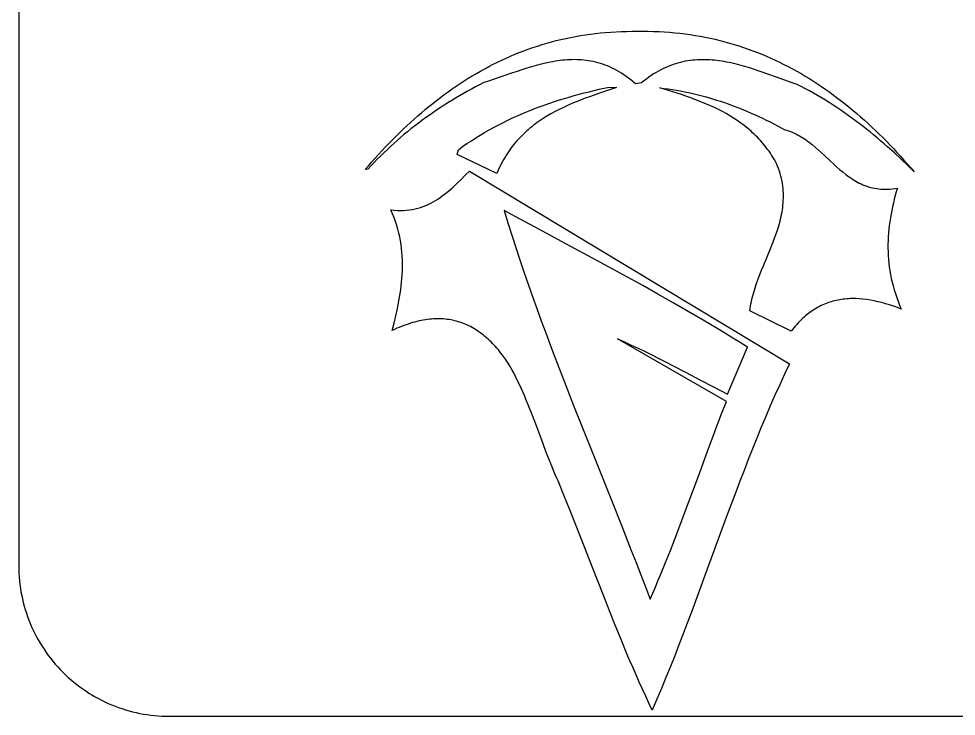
# Model space of a CAD drawing. Header units: metres. Extents: x -0.2 to 55.9, y -0.1 to 49.9.
# Drawn here: x -0.22 to 37.15, y -0.15 to 27.68 of the extents above; entities that cross this region are included whole.
import ezdxf

# ---------------------------------------------------------------- set-up
doc = ezdxf.new("R2010")
doc.units = ezdxf.units.M

msp = doc.modelspace()

# ---------------------------------------------------------------- linework, layer by layer
for points in [[(-0.223072, 43.851286), (-0.223072, 5.851286), (-0.223072, 5.851286), (-0.221224, 5.702302), (-0.215698, 5.553763), (-0.206519, 5.405728), (-0.193712, 5.258259), (-0.177303, 5.111418), (-0.157317, 4.965267), (-0.133781, 4.819866), (-0.106718, 4.675277), (-0.076156, 4.531563), (-0.042118, 4.388783), (-0.004631, 4.247), (0.036279, 4.106275), (0.080588, 3.966669), (0.12827, 3.828245), (0.1793, 3.691063), (0.233651, 3.555185), (0.291299, 3.420673), (0.352218, 3.287587), (0.416383, 3.15599), (0.483767, 3.025943), (0.554347, 2.897507), (0.628096, 2.770744), (0.704988, 2.645715), (0.784999, 2.522482), (0.868102, 2.401107), (0.954273, 2.28165), (1.043486, 2.164173), (1.135715, 2.048738), (1.230936, 1.935407), (1.329121, 1.824239), (1.430247, 1.715298), (1.534288, 1.608645), (1.534288, 1.608645), (1.640941, 1.504604), (1.749882, 1.403479), (1.861049, 1.305293), (1.974381, 1.210073), (2.089816, 1.117843), (2.207293, 1.02863), (2.32675, 0.94246), (2.448125, 0.859356), (2.571358, 0.779345), (2.696387, 0.702453), (2.82315, 0.628704), (2.951585, 0.558125), (3.081633, 0.49074), (3.21323, 0.426575), (3.346315, 0.365656), (3.480828, 0.308008), (3.616706, 0.253657), (3.753887, 0.202628), (3.892312, 0.154946), (4.031917, 0.110637), (4.172642, 0.069726), (4.314426, 0.032239), (4.457205, -0.001798), (4.60092, -0.032361), (4.745509, -0.059423), (4.89091, -0.08296), (5.037061, -0.102946), (5.183902, -0.119354), (5.331371, -0.132161), (5.479405, -0.141341), (5.627945, -0.146867), (5.776928, -0.148714)], [(35.479796, 21.567741), (35.479796, 21.567741), (35.218105, 21.824869), (34.953374, 22.078061), (34.685387, 22.32704), (34.413928, 22.571529), (34.27683, 22.692003), (34.138784, 22.81125), (33.999762, 22.929235), (33.859738, 23.045924), (33.718684, 23.161282), (33.576575, 23.275274), (33.433382, 23.387865), (33.28908, 23.499022), (33.143641, 23.608708), (32.997038, 23.716889), (32.849244, 23.823532), (32.700233, 23.9286), (32.549978, 24.032059), (32.398451, 24.133874), (32.245626, 24.234012), (32.091476, 24.332436), (31.935974, 24.429112), (31.779093, 24.524006), (31.620805, 24.617082), (31.461086, 24.708306), (31.299906, 24.797644), (31.13724, 24.88506), (30.973061, 24.97052), (30.807341, 25.053989), (30.807341, 25.053989), (30.613803, 25.120978), (30.420225, 25.189652), (30.032962, 25.329708), (29.645568, 25.469459), (29.451827, 25.53775), (29.258059, 25.604203), (29.064267, 25.66823), (28.870453, 25.729244), (28.676619, 25.786656), (28.482767, 25.83988), (28.288898, 25.888328), (28.095016, 25.931412), (27.99807, 25.95076), (27.901121, 25.968546), (27.80417, 25.984698), (27.707217, 25.999142), (27.610262, 26.011805), (27.513306, 26.022612), (27.416348, 26.031492), (27.319388, 26.03837), (27.222428, 26.043172), (27.125467, 26.045827), (27.028506, 26.046259), (26.931545, 26.044396), (26.834584, 26.040164), (26.737624, 26.03349), (26.640664, 26.0243), (26.543705, 26.012521), (26.446747, 25.998079), (26.349791, 25.980902), (26.252836, 25.960915), (26.155883, 25.938046), (26.058933, 25.91222), (25.961985, 25.883364), (25.86504, 25.851406), (25.768098, 25.816271), (25.67116, 25.777886), (25.574224, 25.736177), (25.477293, 25.691072), (25.380366, 25.642497), (25.283443, 25.590378), (25.186525, 25.534642), (25.089611, 25.475215), (24.992703, 25.412025), (24.8958, 25.344997), (24.798902, 25.274058), (24.702011, 25.199135), (24.605126, 25.120155), (24.363095, 25.078742), (24.363095, 25.078742), (24.270554, 25.159677), (24.177905, 25.236519), (24.085152, 25.309343), (23.992296, 25.378224), (23.89934, 25.443236), (23.806286, 25.504454), (23.713136, 25.561954), (23.619892, 25.615811), (23.526557, 25.666099), (23.433132, 25.712894), (23.33962, 25.75627), (23.246024, 25.796302), (23.152344, 25.833066), (23.058585, 25.866635), (22.964746, 25.897086), (22.870832, 25.924494), (22.776843, 25.948932), (22.682783, 25.970477), (22.588653, 25.989202), (22.494456, 26.005184), (22.400194, 26.018496), (22.305868, 26.029215), (22.211482, 26.037414), (22.117038, 26.043169), (22.022536, 26.046556), (21.927981, 26.047647), (21.833373, 26.04652), (21.738716, 26.043248), (21.644011, 26.037907), (21.549261, 26.030572), (21.454467, 26.021317), (21.359632, 26.010217), (21.264759, 25.997348), (21.169849, 25.982785), (21.074904, 25.966602), (20.979927, 25.948874), (20.789884, 25.909085), (20.599739, 25.864016), (20.409509, 25.814269), (20.219211, 25.760441), (20.028862, 25.703134), (19.838481, 25.642946), (19.648085, 25.580478), (19.457692, 25.516328), (19.076982, 25.385385), (18.696492, 25.254914), (18.506373, 25.191355), (18.316363, 25.129713), (18.316363, 25.129713), (18.152782, 25.046409), (17.99036, 24.961645), (17.829106, 24.875409), (17.669027, 24.787687), (17.51013, 24.698468), (17.352423, 24.607738), (17.195914, 24.515483), (17.040609, 24.421693), (16.886517, 24.326352), (16.733645, 24.22945), (16.582001, 24.130972), (16.431592, 24.030906), (16.282425, 23.929239), (16.134509, 23.825958), (15.98785, 23.72105), (15.842456, 23.614503), (15.698336, 23.506303), (15.555495, 23.396439), (15.413942, 23.284895), (15.273685, 23.171661), (15.13473, 23.056723), (14.997086, 22.940069), (14.86076, 22.821684), (14.72576, 22.701558), (14.592092, 22.579675), (14.459765, 22.456025), (14.328786, 22.330594), (14.199163, 22.203368), (14.070902, 22.074336), (13.944013, 21.943484), (13.818501, 21.8108), (13.694376, 21.67627), (13.58295, 21.658751), (13.58295, 21.658751), (13.716926, 21.813857), (13.851726, 21.967357), (13.987364, 22.119222), (14.123856, 22.269424), (14.261217, 22.417935), (14.399461, 22.564728), (14.538604, 22.709773), (14.67866, 22.853044), (14.819644, 22.994511), (14.961572, 23.134148), (15.104458, 23.271925), (15.248317, 23.407815), (15.393165, 23.54179), (15.539015, 23.673822), (15.685884, 23.803883), (15.833785, 23.931944), (15.982735, 24.057978), (16.132747, 24.181957), (16.283838, 24.303852), (16.436021, 24.423636), (16.589312, 24.541281), (16.743725, 24.656757), (16.899276, 24.770039), (17.05598, 24.881096), (17.213852, 24.989902), (17.372905, 25.096429), (17.533157, 25.200647), (17.694621, 25.30253), (17.857312, 25.402049), (18.021245, 25.499176), (18.186436, 25.593884), (18.352899, 25.686143), (18.520649, 25.775927), (18.689701, 25.863206), (18.86007, 25.947953), (19.031771, 26.030141), (19.20482, 26.10974), (19.37923, 26.186723), (19.555017, 26.261062), (19.732195, 26.332728), (19.910781, 26.401695), (20.090788, 26.467933), (20.272232, 26.531414), (20.455128, 26.592112), (20.63949, 26.649996), (20.825333, 26.705041), (21.012673, 26.757216), (21.201524, 26.806496), (21.391902, 26.85285), (21.583821, 26.896252), (21.777297, 26.936674), (21.972343, 26.974086), (22.168976, 27.008462), (22.367209, 27.039773), (22.567059, 27.067991), (22.76854, 27.093088), (22.971667, 27.115037), (23.176454, 27.133808), (23.382918, 27.149375), (23.591072, 27.161708), (23.800932, 27.17078), (24.012513, 27.176563), (24.22583, 27.179029), (24.440897, 27.17815), (24.440897, 27.17815), (24.659052, 27.179937), (24.875467, 27.178312), (25.090154, 27.173303), (25.303128, 27.164938), (25.514403, 27.153245), (25.723992, 27.138251), (25.931911, 27.119984), (26.138173, 27.098472), (26.342792, 27.073742), (26.545783, 27.045822), (26.747159, 27.014739), (26.946934, 26.980522), (27.145124, 26.943198), (27.341741, 26.902794), (27.5368, 26.859339), (27.730315, 26.812859), (27.9223, 26.763383), (28.11277, 26.710938), (28.301737, 26.655553), (28.489218, 26.597253), (28.675224, 26.536068), (28.859772, 26.472025), (29.042874, 26.405152), (29.224545, 26.335476), (29.404799, 26.263024), (29.58365, 26.187825), (29.761112, 26.109907), (29.9372, 26.029296), (30.111927, 25.946021), (30.285307, 25.860109), (30.457355, 25.771588), (30.628085, 25.680486), (30.797511, 25.586829), (30.965646, 25.490647), (31.132506, 25.391966), (31.298104, 25.290814), (31.462454, 25.187219), (31.62557, 25.081209), (31.787467, 24.972811), (31.948158, 24.862053), (32.107658, 24.748962), (32.265981, 24.633567), (32.423141, 24.515894), (32.579151, 24.395972), (32.734027, 24.273828), (32.887782, 24.14949), (33.04043, 24.022985), (33.191986, 23.894342), (33.342463, 23.763587), (33.491876, 23.630749), (33.640239, 23.495855), (33.787565, 23.358933), (33.933869, 23.220011), (34.079166, 23.079115), (34.223468, 22.936275), (34.366791, 22.791517), (34.509148, 22.644869), (34.650554, 22.496359), (34.791022, 22.346014), (34.930567, 22.193863), (35.069203, 22.039932), (35.206943, 21.88425), (35.343803, 21.726844), (35.479796, 21.567741)], [(23.612538, 24.939905), (23.612538, 24.939905), (23.251811, 24.819523), (22.891683, 24.697032), (22.71236, 24.634292), (22.533803, 24.570181), (22.35622, 24.504419), (22.179817, 24.436724), (22.004799, 24.366815), (21.831371, 24.294411), (21.659741, 24.219232), (21.490113, 24.140995), (21.322694, 24.05942), (21.157689, 23.974226), (20.995305, 23.885133), (20.835746, 23.791858), (20.679219, 23.69412), (20.52593, 23.59164), (20.450565, 23.538533), (20.376085, 23.484135), (20.302518, 23.428411), (20.229889, 23.371326), (20.158224, 23.312843), (20.087549, 23.252929), (20.017888, 23.191548), (19.949269, 23.128666), (19.881717, 23.064246), (19.815257, 22.998254), (19.749915, 22.930654), (19.685717, 22.861412), (19.622689, 22.790492), (19.560856, 22.71786), (19.500244, 22.64348), (19.440879, 22.567316), (19.382787, 22.489335), (19.325993, 22.4095), (19.270523, 22.327777), (19.216403, 22.24413), (19.163659, 22.158525), (19.112315, 22.070925), (19.062399, 21.981297), (19.013935, 21.889605), (18.96695, 21.795814), (18.921469, 21.699888), (18.877518, 21.601793), (18.835122, 21.501493), (17.257387, 22.265785), (17.303124, 22.455537), (17.303124, 22.455537), (17.474491, 22.578752), (17.647149, 22.69834), (17.821077, 22.814371), (17.996252, 22.926918), (18.17265, 23.036053), (18.350249, 23.141847), (18.529026, 23.244373), (18.708958, 23.343703), (18.890024, 23.439908), (19.072199, 23.53306), (19.255461, 23.623232), (19.439788, 23.710494), (19.625156, 23.79492), (19.811543, 23.876581), (19.998927, 23.955549), (20.187283, 24.031895), (20.37659, 24.105693), (20.566825, 24.177013), (20.757965, 24.245928), (20.949987, 24.312509), (21.142869, 24.376829), (21.336587, 24.438959), (21.53112, 24.498971), (21.726443, 24.556937), (21.922535, 24.61293), (22.119373, 24.667021), (22.316934, 24.719282), (22.515194, 24.769784), (22.714132, 24.8186), (22.913725, 24.865802), (23.11395, 24.911462), (23.314784, 24.955651), (23.612538, 24.939905)], [(25.336676, 24.921863), (25.336676, 24.921863), (25.502818, 24.901391), (25.668222, 24.878662), (25.832894, 24.853697), (25.996839, 24.826516), (26.160064, 24.797139), (26.322573, 24.765588), (26.484373, 24.731882), (26.645469, 24.696042), (26.805868, 24.65809), (26.965575, 24.618044), (27.124595, 24.575926), (27.282935, 24.531756), (27.4406, 24.485554), (27.597596, 24.437342), (27.753928, 24.387139), (27.909603, 24.334967), (28.064627, 24.280845), (28.219004, 24.224795), (28.372741, 24.166836), (28.525843, 24.106989), (28.678316, 24.045275), (28.830167, 23.981714), (28.9814, 23.916327), (29.132021, 23.849134), (29.282037, 23.780155), (29.431453, 23.709412), (29.580274, 23.636925), (29.728507, 23.562713), (29.876157, 23.486799), (30.023229, 23.409201), (30.169731, 23.329941), (30.315667, 23.24904), (30.315667, 23.24904), (30.393128, 23.227794), (30.469193, 23.203902), (30.543917, 23.177468), (30.617358, 23.148599), (30.689571, 23.117398), (30.760614, 23.083971), (30.830542, 23.048422), (30.899412, 23.010857), (30.96728, 22.971379), (31.034203, 22.930095), (31.100237, 22.887108), (31.165439, 22.842524), (31.229864, 22.796448), (31.29357, 22.748984), (31.419049, 22.650312), (31.542326, 22.547349), (31.663853, 22.440933), (31.784081, 22.331903), (31.903461, 22.221097), (32.141483, 21.997516), (32.261028, 21.886419), (32.38153, 21.776902), (32.503441, 21.669804), (32.627211, 21.565965), (32.753293, 21.466222), (32.817342, 21.41815), (32.882137, 21.371416), (32.947737, 21.326126), (33.014196, 21.282385), (33.081571, 21.240297), (33.149919, 21.199968), (33.219296, 21.161502), (33.289759, 21.125004), (33.361363, 21.090579), (33.434166, 21.058331), (33.508224, 21.028367), (33.583592, 21.00079), (33.660329, 20.975705), (33.738489, 20.953217), (33.81813, 20.933432), (33.899307, 20.916454), (33.982078, 20.902387), (34.066498, 20.891337), (34.152624, 20.883409), (34.240513, 20.878708), (34.33022, 20.877337), (34.421803, 20.879403), (34.515317, 20.88501), (34.61082, 20.894262), (34.708367, 20.907266), (34.808015, 20.924125), (34.808015, 20.924125), (34.764129, 20.775032), (34.722595, 20.625927), (34.683493, 20.4768), (34.646902, 20.327642), (34.612901, 20.178442), (34.581569, 20.029192), (34.552985, 19.87988), (34.52723, 19.730499), (34.504381, 19.581038), (34.484519, 19.431487), (34.467723, 19.281837), (34.454071, 19.132078), (34.443643, 18.982201), (34.436519, 18.832196), (34.432777, 18.682052), (34.432497, 18.531761), (34.435758, 18.381313), (34.442639, 18.230698), (34.45322, 18.079907), (34.46758, 17.92893), (34.485798, 17.777757), (34.507953, 17.626378), (34.534125, 17.474784), (34.564393, 17.322965), (34.598835, 17.170912), (34.637532, 17.018615), (34.680563, 16.866064), (34.728006, 16.71325), (34.779942, 16.560162), (34.836449, 16.406792), (34.897606, 16.25313), (34.963494, 16.099165), (34.963494, 16.099165), (34.806076, 16.157958), (34.649603, 16.212902), (34.49411, 16.263825), (34.339631, 16.310551), (34.186201, 16.352907), (34.033855, 16.390719), (33.882626, 16.423814), (33.732551, 16.452016), (33.583663, 16.475152), (33.435997, 16.493049), (33.289588, 16.505532), (33.144471, 16.512427), (33.000679, 16.513561), (32.929292, 16.511912), (32.858249, 16.508758), (32.787555, 16.504077), (32.717214, 16.497847), (32.647231, 16.490045), (32.57761, 16.480651), (32.508354, 16.469643), (32.43947, 16.456999), (32.37096, 16.442696), (32.30283, 16.426715), (32.235083, 16.409031), (32.167724, 16.389625), (32.100757, 16.368474), (32.034186, 16.345556), (31.968017, 16.32085), (31.902253, 16.294334), (31.836898, 16.265986), (31.771957, 16.235784), (31.707435, 16.203708), (31.643335, 16.169734), (31.579662, 16.133841), (31.51642, 16.096008), (31.453614, 16.056213), (31.391247, 16.014433), (31.329325, 15.970648), (31.267851, 15.924835), (31.206831, 15.876973), (31.146267, 15.82704), (31.086165, 15.775015), (31.026529, 15.720874), (30.967363, 15.664598), (30.908672, 15.606164), (30.850459, 15.54555), (30.79273, 15.482734), (30.735489, 15.417695), (30.678739, 15.350412), (30.622485, 15.280861), (30.566732, 15.209022), (28.925978, 16.032381), (28.925978, 16.032381), (28.938242, 16.124679), (28.952644, 16.216608), (28.969086, 16.308187), (28.987471, 16.399433), (29.007704, 16.490361), (29.029687, 16.58099), (29.053324, 16.671336), (29.078517, 16.761416), (29.133189, 16.940845), (29.192929, 17.119414), (29.256963, 17.297257), (29.32452, 17.47451), (29.394824, 17.651308), (29.467103, 17.827788), (29.614493, 18.18033), (29.760502, 18.533221), (29.831056, 18.710135), (29.898944, 18.887543), (29.963395, 19.06558), (30.023633, 19.24438), (30.078887, 19.42408), (30.104403, 19.51431), (30.128383, 19.604816), (30.150729, 19.695614), (30.171346, 19.786721), (30.190137, 19.878155), (30.207005, 19.969932), (30.221854, 20.06207), (30.234586, 20.154585), (30.245106, 20.247494), (30.253315, 20.340814), (30.259119, 20.434562), (30.26242, 20.528755), (30.263121, 20.62341), (30.261126, 20.718543), (30.256338, 20.814173), (30.248661, 20.910315), (30.237997, 21.006986), (30.224251, 21.104204), (30.207325, 21.201986), (30.187123, 21.300348), (30.163548, 21.399307), (30.136503, 21.49888), (30.105893, 21.599085), (30.071619, 21.699937), (30.033586, 21.801455), (29.991697, 21.903654), (29.991697, 21.903654), (29.944046, 21.989061), (29.895246, 22.072702), (29.845312, 22.154604), (29.794264, 22.234794), (29.742116, 22.313299), (29.688888, 22.390145), (29.634595, 22.465359), (29.579255, 22.538967), (29.522886, 22.610997), (29.465503, 22.681475), (29.407124, 22.750427), (29.347767, 22.817881), (29.287448, 22.883863), (29.226185, 22.948399), (29.163994, 23.011517), (29.100893, 23.073243), (29.036898, 23.133603), (28.972028, 23.192625), (28.906298, 23.250335), (28.839727, 23.306759), (28.704127, 23.415859), (28.565364, 23.520138), (28.423576, 23.619808), (28.278899, 23.715085), (28.13147, 23.80618), (27.981425, 23.893307), (27.828902, 23.976681), (27.674038, 24.056513), (27.516969, 24.133018), (27.357831, 24.206408), (27.196763, 24.276898), (27.0339, 24.344701), (26.86938, 24.410029), (26.703338, 24.473097), (26.535913, 24.534118), (26.367241, 24.593305), (26.197458, 24.650871), (26.026701, 24.70703), (25.682815, 24.81598), (25.336676, 24.921863)], [(17.741394, 21.595739), (30.506906, 13.917932), (30.506906, 13.917932), (30.308967, 13.498966), (30.115424, 13.078305), (29.926011, 12.656034), (29.740463, 12.232241), (29.558513, 11.807012), (29.379898, 11.380435), (29.204352, 10.952595), (29.031609, 10.52358), (28.861403, 10.093476), (28.693471, 9.662371), (28.527545, 9.23035), (28.363361, 8.797501), (28.039157, 7.929666), (27.718736, 7.059558), (27.08075, 5.315302), (26.758939, 4.442542), (26.596401, 4.006307), (26.432419, 3.570285), (26.26673, 3.134563), (26.099067, 2.699227), (25.929166, 2.264364), (25.75676, 1.830061), (25.581585, 1.396404), (25.403375, 0.96348), (25.221865, 0.531377), (25.036789, 0.10018), (25.036789, 0.10018), (24.903722, 0.377834), (24.772773, 0.65651), (24.643832, 0.936158), (24.516786, 1.216727), (24.391525, 1.498164), (24.267936, 1.780419), (24.145909, 2.063441), (24.025332, 2.347177), (23.788082, 2.91659), (23.555293, 3.488248), (23.326075, 4.061741), (23.099535, 4.636657), (22.650925, 5.78912), (22.202327, 6.942355), (21.975803, 7.518236), (21.746608, 8.093079), (21.513849, 8.666473), (21.276634, 9.238008), (21.276634, 9.238008), (21.21173, 9.383345), (21.148423, 9.529373), (21.02603, 9.823272), (20.908315, 10.119239), (20.794138, 10.41681), (20.682359, 10.715519), (20.571838, 11.014901), (20.350012, 11.613823), (20.236427, 11.912432), (20.119541, 12.209853), (19.998214, 12.505621), (19.935529, 12.65274), (19.871306, 12.799271), (19.805403, 12.945156), (19.737678, 13.090336), (19.667987, 13.234755), (19.596189, 13.378353), (19.522141, 13.521073), (19.4457, 13.662855), (19.366724, 13.803643), (19.285071, 13.943378), (19.285071, 13.943378), (19.177226, 14.101682), (19.067344, 14.252841), (19.011628, 14.325727), (18.955392, 14.39681), (18.898631, 14.466084), (18.841342, 14.533544), (18.783519, 14.599184), (18.72516, 14.662999), (18.666261, 14.724983), (18.606818, 14.785131), (18.546827, 14.843437), (18.486284, 14.899896), (18.425186, 14.954501), (18.363528, 15.007247), (18.301306, 15.05813), (18.238517, 15.107143), (18.175158, 15.15428), (18.111223, 15.199537), (18.04671, 15.242907), (17.981614, 15.284385), (17.915931, 15.323966), (17.849659, 15.361643), (17.782792, 15.397412), (17.715327, 15.431267), (17.64726, 15.463202), (17.578588, 15.493211), (17.509306, 15.52129), (17.439411, 15.547432), (17.368899, 15.571632), (17.297765, 15.593885), (17.226007, 15.614185), (17.15362, 15.632526), (17.0806, 15.648902), (17.006944, 15.663309), (16.932647, 15.675741), (16.857706, 15.686191), (16.782118, 15.694655), (16.705877, 15.701127), (16.628981, 15.705602), (16.551425, 15.708073), (16.473206, 15.708536), (16.39432, 15.706984), (16.314762, 15.703413), (16.23453, 15.697816), (16.153619, 15.690188), (16.072025, 15.680524), (15.989745, 15.668817), (15.906774, 15.655064), (15.823109, 15.639256), (15.738747, 15.621391), (15.653682, 15.60146), (15.567912, 15.57946), (15.481432, 15.555385), (15.394239, 15.529229), (15.306328, 15.500986), (15.217696, 15.470651), (15.12834, 15.438218), (15.038255, 15.403682), (14.947437, 15.367038), (14.855882, 15.328279), (14.763587, 15.2874), (14.670548, 15.244396), (14.670548, 15.244396), (14.742886, 15.537004), (14.811757, 15.830434), (14.875733, 16.124736), (14.905439, 16.272229), (14.933386, 16.419958), (14.959395, 16.56793), (14.983288, 16.716151), (15.004886, 16.864627), (15.02401, 17.013364), (15.040483, 17.162369), (15.054124, 17.311648), (15.064757, 17.461206), (15.072202, 17.611051), (15.076281, 17.761188), (15.076816, 17.911623), (15.073627, 18.062364), (15.066536, 18.213415), (15.055365, 18.364783), (15.039935, 18.516475), (15.020068, 18.668497), (14.995585, 18.820854), (14.966307, 18.973553), (14.932056, 19.126601), (14.892654, 19.280003), (14.847922, 19.433766), (14.797681, 19.587896), (14.741753, 19.742398), (14.679959, 19.897281), (14.612121, 20.052548), (14.612121, 20.052548), (14.743931, 20.037883), (14.872496, 20.029178), (14.997921, 20.026242), (15.120311, 20.028886), (15.239771, 20.036919), (15.356406, 20.050151), (15.470321, 20.068391), (15.581622, 20.09145), (15.690412, 20.119137), (15.796798, 20.151261), (15.900884, 20.187634), (16.002775, 20.228064), (16.102576, 20.272361), (16.200392, 20.320334), (16.296329, 20.371795), (16.390491, 20.426552), (16.482983, 20.484415), (16.57391, 20.545194), (16.663377, 20.608699), (16.75149, 20.674739), (16.838353, 20.743125), (16.924071, 20.813665), (17.00875, 20.88617), (17.092493, 20.96045), (17.175407, 21.036314), (17.257597, 21.113572), (17.420221, 21.271508), (17.581207, 21.432738), (17.741394, 21.595739)], [(19.126551, 20.033622), (19.126551, 20.033622), (19.277528, 19.539715), (19.432318, 19.047231), (19.590738, 18.556088), (19.752607, 18.066202), (19.917743, 17.57749), (20.085964, 17.089869), (20.257089, 16.603257), (20.430936, 16.11757), (20.607324, 15.632726), (20.78607, 15.14864), (20.966994, 14.665231), (21.149914, 14.182414), (21.334648, 13.700107), (21.521014, 13.218228), (21.897916, 12.255417), (22.279169, 11.293317), (22.663318, 10.331264), (23.434495, 8.404639), (23.818616, 7.438739), (24.199822, 6.470229), (24.388878, 5.984786), (24.576659, 5.498442), (24.762986, 5.011113), (24.947675, 4.522716), (24.947675, 4.522716), (25.054331, 4.764076), (25.159348, 5.006081), (25.262815, 5.2487), (25.364822, 5.491901), (25.564819, 5.979928), (25.76006, 6.469908), (25.951264, 6.961591), (26.139152, 7.454726), (26.324444, 7.949061), (26.507861, 8.444345), (26.871952, 9.436757), (27.237187, 10.429951), (27.422034, 10.926214), (27.609329, 11.421918), (27.799792, 11.916814), (27.994143, 12.410649), (23.643, 14.911005), (23.643, 14.911005), (23.922312, 14.78867), (24.199754, 14.662488), (24.475583, 14.532842), (24.750059, 14.400115), (25.02344, 14.264691), (25.295983, 14.126953), (25.567946, 13.987287), (25.839589, 13.846074), (26.382941, 13.560546), (26.928106, 13.273439), (27.477146, 12.987823), (27.753766, 12.846533), (28.032128, 12.706767), (28.828658, 14.575846), (28.828658, 14.575846), (28.536193, 14.759631), (28.242686, 14.941838), (27.94817, 15.122541), (27.652683, 15.301812), (27.356257, 15.479722), (27.05893, 15.656345), (26.461707, 16.006017), (25.861296, 16.351406), (25.257977, 16.693092), (24.65203, 17.031654), (24.043735, 17.367669), (23.433374, 17.701718), (22.821227, 18.034379), (21.592698, 18.697854), (20.360391, 19.362724), (19.743522, 19.69713), (19.126551, 20.033622)], [(5.776928, -0.148714), (43.776928, -0.148714)]]:
    msp.add_lwpolyline(points)

doc.saveas('drawing.dxf')
